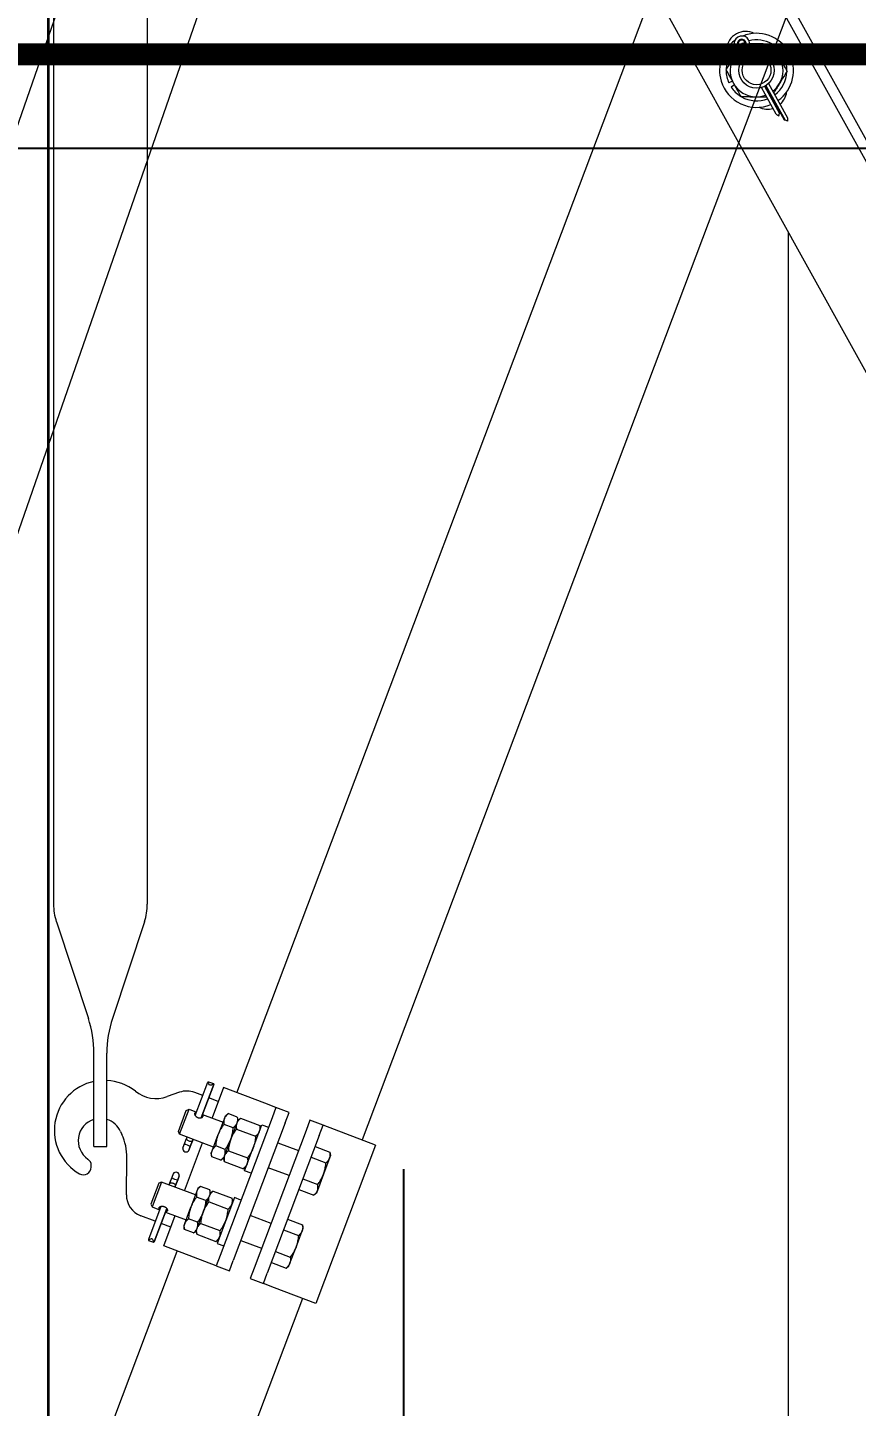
# Model space of a CAD drawing. Header units: millimetres. Extents: x -37020 to 35906, y -101 to 52234.
# Drawn here: x -218.401 to -218.028, y 320.509 to 321.129 of the extents above; entities that cross this region are included whole.
import ezdxf

# ---------------------------------------------------------------- set-up
doc = ezdxf.new("R2010")
doc.units = ezdxf.units.MM
doc.linetypes.add('DASHED2', pattern=[0.375, 0.25, -0.125])
doc.linetypes.add('TRAZO_Y_PUNTO2', pattern=[12.7, 6.35, -3.175, 0, -3.175])
for name, color, linetype in [('Catenaria', 2, 'Continuous'), ('ME-RIELES', 240, 'TRAZO_Y_PUNTO2'), ('unifilar VIAS Ppales', 5, 'DASHED2')]:
    doc.layers.add(name, color=color, linetype=linetype)
doc.styles.add('Romans PF', font='romans.shx', dxfattribs={"width": 0.8})

msp = doc.modelspace()

# ---------------------------------------------------------------- linework, layer by layer
at = {"color": 251, "linetype": 'Continuous', "lineweight": 15}
for p, q in [((-217.93651, 320.91145), (-218.54253, 322.00472)), ((-217.93236, 320.91375), (-218.53837, 322.00702)), ((-217.97679, 320.88912), (-218.5828, 321.98239)), ((-218.38973, 321.75247), (-218.38973, 320.73474)), ((-218.34752, 321.75247), (-218.34752, 320.73474)), ((-218.5272, 320.73667), (-218.28242, 321.4405)), ((-218.2432, 321.36973), (-218.47025, 320.71687)), ((-218.30717, 320.64992), (-218.0731, 321.26987)), ((-218.03476, 321.20071), (-218.25075, 320.62862)), ((-218.07956, 321.12222), (-218.07837, 321.12278)), ((-218.07837, 321.12278), (-218.07834, 321.12279)), ((-218.08125, 321.12117), (-218.08034, 321.12178)), ((-218.08105, 321.11874), (-218.08101, 321.11884)), ((-218.08101, 321.11884), (-218.0809, 321.11913)), ((-218.0809, 321.11913), (-218.08074, 321.11958)), ((-218.07987, 321.12211), (-218.08074, 321.12068)), ((-218.08074, 321.11958), (-218.08053, 321.12014)), ((-218.08053, 321.12014), (-218.08051, 321.1202)), ((-218.08051, 321.1202), (-218.08049, 321.12026)), ((-218.08049, 321.12026), (-218.08046, 321.12032)), ((-218.08046, 321.12032), (-218.08044, 321.12037)), ((-218.08044, 321.12037), (-218.08043, 321.12041)), ((-218.08043, 321.12041), (-218.08042, 321.12044)), ((-218.08042, 321.12044), (-218.08041, 321.12047)), ((-218.08041, 321.12047), (-218.08041, 321.12047)), ((-218.08034, 321.12178), (-218.0802, 321.12187)), ((-218.07898, 321.1205), (-218.07963, 321.12011)), ((-218.07927, 321.11722), (-218.07797, 321.11794)), ((-218.07859, 321.11599), (-218.07927, 321.11722)), ((-218.0783, 321.12085), (-218.07898, 321.1205)), ((-218.07819, 321.1217), (-218.0782, 321.1217)), ((-218.07817, 321.12169), (-218.07819, 321.1217)), ((-218.07814, 321.12168), (-218.07817, 321.12169)), ((-218.07809, 321.12167), (-218.07814, 321.12168)), ((-218.07804, 321.12166), (-218.07809, 321.12167)), ((-218.07797, 321.12165), (-218.07804, 321.12166)), ((-218.07791, 321.12164), (-218.07797, 321.12165)), ((-218.07797, 321.11794), (-218.07766, 321.11811)), ((-218.07797, 321.11794), (-218.07739, 321.1169)), ((-218.07785, 321.12162), (-218.07791, 321.12164)), ((-218.07727, 321.1215), (-218.07785, 321.12162)), ((-218.07766, 321.11811), (-218.07708, 321.11708)), ((-218.07734, 321.11829), (-218.07765, 321.11811)), ((-218.07765, 321.11811), (-218.07708, 321.11708)), ((-218.07604, 321.11901), (-218.07734, 321.11829)), ((-218.07734, 321.11829), (-218.07676, 321.11725)), ((-218.0768, 321.12141), (-218.07727, 321.1215)), ((-218.07649, 321.12134), (-218.0768, 321.12141)), ((-218.07639, 321.12132), (-218.07649, 321.12134)), ((-218.07604, 321.11901), (-218.07536, 321.11779)), ((-218.08408, 321.10513), (-218.08567, 321.1044)), ((-218.06781, 321.10417), (-218.05921, 321.08866)), ((-218.08317, 321.10349), (-218.08463, 321.10252)), ((-218.06439, 321.09036), (-218.07105, 321.10238)), ((-218.06964, 321.10292), (-218.06289, 321.09072)), ((-218.06933, 321.10308), (-218.06278, 321.09127)), ((-218.06932, 321.10309), (-218.06084, 321.08777)), ((-218.06901, 321.10327), (-218.06032, 321.08758)), ((-218.06439, 321.09036), (-218.06433, 321.09033)), ((-218.06433, 321.09033), (-218.06417, 321.09023)), ((-218.06417, 321.09023), (-218.0639, 321.09007)), ((-218.0639, 321.09007), (-218.06355, 321.08985)), ((-218.06355, 321.08985), (-218.06311, 321.08959)), ((-218.06311, 321.08959), (-218.06304, 321.08994)), ((-218.06304, 321.08994), (-218.06296, 321.09032)), ((-218.06296, 321.09032), (-218.06289, 321.09072)), ((-218.06289, 321.09072), (-218.06287, 321.0908)), ((-218.06287, 321.0908), (-218.06285, 321.09088)), ((-218.06285, 321.09088), (-218.06284, 321.09096)), ((-218.06284, 321.09096), (-218.06282, 321.09104)), ((-218.06282, 321.09104), (-218.06281, 321.0911)), ((-218.06281, 321.0911), (-218.0628, 321.09116)), ((-218.0628, 321.09116), (-218.06279, 321.09121)), ((-218.06279, 321.09121), (-218.06278, 321.09124)), ((-218.06278, 321.09126), (-218.06278, 321.09127)), ((-218.06278, 321.09124), (-218.06278, 321.09126)), ((-218.06083, 321.08777), (-218.06084, 321.08777)), ((-218.06081, 321.08776), (-218.06083, 321.08777)), ((-218.06078, 321.08775), (-218.06081, 321.08776)), ((-218.06073, 321.08773), (-218.06078, 321.08775)), ((-218.06068, 321.08771), (-218.06073, 321.08773)), ((-218.06061, 321.08769), (-218.06068, 321.08771)), ((-218.06054, 321.08766), (-218.06061, 321.08769)), ((-218.06047, 321.08763), (-218.06054, 321.08766)), ((-218.06039, 321.0876), (-218.06047, 321.08763)), ((-218.06032, 321.08758), (-218.06039, 321.0876)), ((-218.05993, 321.08743), (-218.06032, 321.08758)), ((-218.05957, 321.08729), (-218.05993, 321.08743)), ((-218.05924, 321.08716), (-218.05957, 321.08729)), ((-218.05923, 321.08767), (-218.05924, 321.08716)), ((-218.05922, 321.08809), (-218.05923, 321.08767)), ((-218.05921, 321.08859), (-218.05922, 321.0884)), ((-218.05922, 321.0884), (-218.05922, 321.08809)), ((-218.05921, 321.08866), (-218.05921, 321.08859)), ((-218.05877, 319.96331), (-218.05877, 321.03702)), ((-218.38846, 320.72689), (-218.37405, 320.68335)), ((-218.34878, 320.72689), (-218.36319, 320.68335)), ((-218.37152, 320.6257), (-218.37152, 320.66764)), ((-218.36572, 320.6257), (-218.36572, 320.66764)), ((-218.32594, 320.63964), (-218.32029, 320.6546)), ((-218.32593, 320.63964), (-218.32028, 320.65462)), ((-218.32327, 320.63863), (-218.31761, 320.65361)), ((-218.31762, 320.65359), (-218.32326, 320.63863)), ((-218.31992, 320.65482), (-218.31774, 320.654)), ((-218.3132, 320.6522), (-218.31836, 320.63854)), ((-218.29465, 320.64519), (-218.3132, 320.6522)), ((-218.33301, 320.6501), (-218.33855, 320.64816)), ((-218.32253, 320.64864), (-218.32617, 320.65002)), ((-218.31554, 320.646), (-218.31987, 320.64764)), ((-218.28958, 320.64328), (-218.29465, 320.64519)), ((-218.33353, 320.63247), (-218.32997, 320.64189)), ((-218.33297, 320.63123), (-218.32873, 320.64246)), ((-218.32997, 320.64189), (-218.32873, 320.64246)), ((-218.32873, 320.64246), (-218.32535, 320.64118)), ((-218.32268, 320.64017), (-218.31342, 320.63668)), ((-218.29135, 320.6386), (-218.31473, 320.57667)), ((-218.31279, 320.63835), (-218.31236, 320.63948)), ((-218.31236, 320.63948), (-218.31112, 320.6405)), ((-218.30701, 320.63895), (-218.31112, 320.6405)), ((-218.30701, 320.63895), (-218.30675, 320.63736)), ((-218.28958, 320.64328), (-218.29135, 320.6386)), ((-218.28364, 320.64104), (-218.28958, 320.64328)), ((-218.28541, 320.63636), (-218.28364, 320.64104)), ((-218.35951, 320.6324), (-218.35893, 320.63112)), ((-218.33297, 320.63123), (-218.33353, 320.63247)), ((-218.31279, 320.63835), (-218.31554, 320.63106)), ((-218.30885, 320.63409), (-218.31296, 320.63564)), ((-218.30718, 320.63624), (-218.30993, 320.62894)), ((-218.28541, 320.63636), (-218.30879, 320.57443)), ((-218.30734, 320.63352), (-218.29874, 320.63027)), ((-218.30675, 320.63736), (-218.30718, 320.63624)), ((-218.30675, 320.63736), (-218.30551, 320.63838)), ((-218.30551, 320.63838), (-218.29691, 320.63514)), ((-218.30372, 320.6148), (-218.29593, 320.63545)), ((-218.27605, 320.63283), (-218.29943, 320.57089)), ((-218.29691, 320.63514), (-218.29665, 320.63355)), ((-218.29593, 320.63545), (-218.29296, 320.63433)), ((-218.27428, 320.6375), (-218.27605, 320.63283)), ((-218.26834, 320.63526), (-218.27428, 320.6375)), ((-218.27011, 320.63058), (-218.26834, 320.63526)), ((-218.26327, 320.63335), (-218.26834, 320.63526)), ((-218.24472, 320.62634), (-218.26327, 320.63335)), ((-218.31766, 320.62545), (-218.33297, 320.63123)), ((-218.33147, 320.62496), (-218.33084, 320.62664)), ((-218.33146, 320.625), (-218.33085, 320.62664)), ((-218.33085, 320.62664), (-218.32985, 320.62928)), ((-218.33085, 320.62664), (-218.33084, 320.62664)), ((-218.33084, 320.62664), (-218.32985, 320.62926)), ((-218.33072, 320.6058), (-218.3226, 320.62731)), ((-218.32985, 320.62928), (-218.32959, 320.62995)), ((-218.32985, 320.62926), (-218.32959, 320.62995)), ((-218.32985, 320.62928), (-218.32985, 320.62926)), ((-218.32985, 320.62926), (-218.32982, 320.62909)), ((-218.32982, 320.62909), (-218.32973, 320.62891)), ((-218.32973, 320.62891), (-218.32958, 320.62873)), ((-218.32958, 320.62873), (-218.32938, 320.62856)), ((-218.32938, 320.62856), (-218.32914, 320.6284)), ((-218.32914, 320.6284), (-218.32887, 320.62827)), ((-218.32887, 320.62827), (-218.32858, 320.62816)), ((-218.32858, 320.62816), (-218.32829, 320.62808)), ((-218.32829, 320.62808), (-218.328, 320.62804)), ((-218.32718, 320.62828), (-218.32818, 320.62563)), ((-218.32818, 320.62564), (-218.32719, 320.62826)), ((-218.328, 320.62804), (-218.32774, 320.62804)), ((-218.32774, 320.62804), (-218.32751, 320.62808)), ((-218.32751, 320.62808), (-218.32732, 320.62815)), ((-218.32732, 320.62815), (-218.32719, 320.62826)), ((-218.32719, 320.62826), (-218.32693, 320.62895)), ((-218.32719, 320.62826), (-218.32718, 320.62828)), ((-218.32692, 320.62895), (-218.32718, 320.62828)), ((-218.3183, 320.62377), (-218.31554, 320.63106)), ((-218.30993, 320.62894), (-218.31268, 320.62165)), ((-218.27011, 320.63058), (-218.29349, 320.56865)), ((-218.2888, 320.62738), (-218.27944, 320.62385)), ((-218.24472, 320.62634), (-218.27164, 320.55505)), ((-218.37152, 320.6257), (-218.36572, 320.6257)), ((-218.35691, 320.60399), (-218.35671, 320.62053)), ((-218.32881, 320.62396), (-218.32818, 320.62564)), ((-218.32818, 320.62563), (-218.32879, 320.624)), ((-218.32818, 320.62564), (-218.32818, 320.62563)), ((-218.31872, 320.62264), (-218.3183, 320.62377)), ((-218.31846, 320.62106), (-218.31872, 320.62264)), ((-218.31435, 320.61951), (-218.31846, 320.62106)), ((-218.31252, 320.62437), (-218.31663, 320.62592)), ((-218.31311, 320.62052), (-218.31435, 320.61951)), ((-218.31268, 320.62165), (-218.31311, 320.62052)), ((-218.31285, 320.61894), (-218.31311, 320.62052)), ((-218.31101, 320.6238), (-218.30241, 320.62055)), ((-218.27378, 320.62085), (-218.2671, 320.61833)), ((-218.27195, 320.62571), (-218.26526, 320.62319)), ((-218.26543, 320.62047), (-218.26818, 320.61318)), ((-218.265, 320.6216), (-218.26543, 320.62047)), ((-218.26526, 320.62319), (-218.265, 320.6216)), ((-218.37276, 320.61641), (-218.37275, 320.61711)), ((-218.31285, 320.61894), (-218.30425, 320.61569)), ((-218.30301, 320.61671), (-218.30425, 320.61569)), ((-218.30075, 320.61368), (-218.30372, 320.6148)), ((-218.28368, 320.61262), (-218.29303, 320.61615)), ((-218.34234, 320.60915), (-218.34589, 320.59973)), ((-218.34109, 320.60971), (-218.34533, 320.59849)), ((-218.34109, 320.60971), (-218.34234, 320.60915)), ((-218.32579, 320.60393), (-218.34109, 320.60971)), ((-218.33746, 320.60911), (-218.33772, 320.60844)), ((-218.33745, 320.60913), (-218.33771, 320.60844)), ((-218.33646, 320.61176), (-218.33746, 320.60911)), ((-218.33746, 320.60911), (-218.33745, 320.60913)), ((-218.33646, 320.61175), (-218.33745, 320.60913)), ((-218.33745, 320.60913), (-218.33732, 320.60923)), ((-218.33732, 320.60923), (-218.33713, 320.6093)), ((-218.33713, 320.6093), (-218.3369, 320.60934)), ((-218.3369, 320.60934), (-218.33664, 320.60934)), ((-218.33664, 320.60934), (-218.33635, 320.6093)), ((-218.33583, 320.61343), (-218.33646, 320.61175)), ((-218.33585, 320.61339), (-218.33646, 320.61176)), ((-218.33646, 320.61176), (-218.33646, 320.61175)), ((-218.33635, 320.6093), (-218.33606, 320.60922)), ((-218.33606, 320.60922), (-218.33577, 320.60912)), ((-218.33577, 320.60912), (-218.3355, 320.60898)), ((-218.3355, 320.60898), (-218.33526, 320.60882)), ((-218.33526, 320.60882), (-218.33506, 320.60865)), ((-218.33506, 320.60865), (-218.33491, 320.60847)), ((-218.33479, 320.60812), (-218.33505, 320.60743)), ((-218.33505, 320.60743), (-218.33479, 320.6081)), ((-218.33491, 320.60847), (-218.33482, 320.60829)), ((-218.33482, 320.60829), (-218.33479, 320.60812)), ((-218.33479, 320.6081), (-218.33379, 320.61075)), ((-218.3338, 320.61074), (-218.33479, 320.60812)), ((-218.33479, 320.60812), (-218.33479, 320.6081)), ((-218.33317, 320.61242), (-218.3338, 320.61074)), ((-218.3338, 320.61074), (-218.33379, 320.61075)), ((-218.33379, 320.61075), (-218.33318, 320.61238)), ((-218.32348, 320.60776), (-218.32473, 320.60674)), ((-218.31937, 320.60621), (-218.32348, 320.60776)), ((-218.27745, 320.61113), (-218.27077, 320.6086)), ((-218.26818, 320.61318), (-218.27094, 320.60589)), ((-218.32515, 320.60561), (-218.32791, 320.59832)), ((-218.32121, 320.60134), (-218.32532, 320.6029)), ((-218.32473, 320.60674), (-218.32515, 320.60561)), ((-218.32229, 320.5962), (-218.31954, 320.60349)), ((-218.31954, 320.60349), (-218.31911, 320.60462)), ((-218.31911, 320.60462), (-218.31937, 320.60621)), ((-218.31787, 320.60564), (-218.31911, 320.60462)), ((-218.31787, 320.60564), (-218.30927, 320.60239)), ((-218.30829, 320.60271), (-218.31609, 320.58206)), ((-218.30901, 320.6008), (-218.30927, 320.60239)), ((-218.30532, 320.60159), (-218.30829, 320.60271)), ((-218.27929, 320.60627), (-218.2726, 320.60374)), ((-218.27136, 320.60476), (-218.2726, 320.60374)), ((-218.27094, 320.60589), (-218.27136, 320.60476)), ((-218.34137, 320.59875), (-218.34703, 320.58377)), ((-218.34138, 320.59875), (-218.34702, 320.58379)), ((-218.34589, 320.59973), (-218.34533, 320.59849)), ((-218.34533, 320.59849), (-218.34196, 320.59721)), ((-218.33871, 320.59775), (-218.34436, 320.58276)), ((-218.34435, 320.58278), (-218.3387, 320.59774)), ((-218.33928, 320.5962), (-218.33003, 320.59271)), ((-218.33066, 320.59103), (-218.32791, 320.59832)), ((-218.32505, 320.58891), (-218.32229, 320.5962)), ((-218.31971, 320.60078), (-218.31111, 320.59753)), ((-218.3439, 320.59204), (-218.35044, 320.59451)), ((-218.33691, 320.5894), (-218.34124, 320.59104)), ((-218.34012, 320.58091), (-218.33496, 320.59457)), ((-218.33066, 320.59103), (-218.33109, 320.5899)), ((-218.33109, 320.5899), (-218.33083, 320.58831)), ((-218.32488, 320.59162), (-218.32899, 320.59317)), ((-218.32338, 320.59105), (-218.31478, 320.58781)), ((-218.2918, 320.5911), (-218.30116, 320.59463)), ((-218.28431, 320.59297), (-218.27763, 320.59044)), ((-218.27737, 320.58886), (-218.27763, 320.59044)), ((-218.3469, 320.58338), (-218.34472, 320.58256)), ((-218.32672, 320.58676), (-218.33083, 320.58831)), ((-218.32672, 320.58676), (-218.32547, 320.58778)), ((-218.32547, 320.58778), (-218.32505, 320.58891)), ((-218.32547, 320.58778), (-218.32521, 320.58619)), ((-218.32521, 320.58619), (-218.31661, 320.58295)), ((-218.31661, 320.58295), (-218.31537, 320.58397)), ((-218.3054, 320.58341), (-218.29604, 320.57988)), ((-218.28615, 320.58811), (-218.27946, 320.58558)), ((-218.28054, 320.58044), (-218.27779, 320.58773)), ((-218.27779, 320.58773), (-218.27737, 320.58886)), ((-218.58585, 319.9118), (-218.33408, 320.57863)), ((-218.32156, 320.57391), (-218.34012, 320.58091)), ((-218.31473, 320.57667), (-218.3165, 320.57199)), ((-218.31609, 320.58206), (-218.31312, 320.58094)), ((-218.28982, 320.57838), (-218.28313, 320.57586)), ((-218.2833, 320.57315), (-218.28054, 320.58044)), ((-218.3165, 320.57199), (-218.32156, 320.57391)), ((-218.3165, 320.57199), (-218.31055, 320.56975)), ((-218.31055, 320.56975), (-218.30879, 320.57443)), ((-218.29943, 320.57089), (-218.3012, 320.56622)), ((-218.29165, 320.57352), (-218.28497, 320.571)), ((-218.28497, 320.571), (-218.28372, 320.57202)), ((-218.28372, 320.57202), (-218.2833, 320.57315)), ((-218.3012, 320.56622), (-218.29526, 320.56397)), ((-218.29526, 320.56397), (-218.29349, 320.56865)), ((-218.29019, 320.56206), (-218.29526, 320.56397)), ((-218.27164, 320.55505), (-218.29019, 320.56206)), ((-218.27767, 320.55733), (-218.52944, 319.8905))]:
    msp.add_line(p, q, dxfattribs=at)
for radius in [0.008, 0.0065]:
    msp.add_circle((-218.0732, 321.11008), radius, dxfattribs=at)
for centre, radius, start, end in [((-218.0732, 321.11008), 0.01666, 125.98755, 196.76439), ((-218.07805, 321.11883), 0.00875, 64.27914, 173.72086), ((-218.07983, 321.12204), 0.00351, 29, 249.73362), ((-218.07983, 321.12204), 0.00203, 348.26638, 249.73363), ((-218.07983, 321.12204), 0.00167, 348.26638, 249.73363), ((-218.0732, 321.11008), 0.01666, 305.3746, 112.01245), ((-218.07983, 321.12204), 0.00351, 348.26638, 29), ((-218.0732, 321.11008), 0.0137, 59.93083, 104.24373), ((-218.0732, 321.11008), 0.0137, 133.75627, 177.28782), ((-218.0732, 321.11008), 0.01191, 132.70977, 149), ((-218.08221, 321.11559), 0.00336, 29, 69.73363), ((-218.08221, 321.11559), 0.00485, 29, 69.73362), ((-218.08221, 321.11559), 0.00521, 29, 69.73362), ((-218.0731, 321.12064), 0.00521, 168.26638, 209), ((-218.0731, 321.12064), 0.00485, 168.26638, 209), ((-218.0731, 321.12064), 0.00336, 168.26638, 209), ((-218.0732, 321.11008), 0.01191, 89, 105.29023), ((-218.0732, 321.11008), 0.01191, 29, 89), ((-218.0732, 321.11008), 0.0137, 0.02873, 58.46007), ((-218.0732, 321.11008), 0.01191, 149, 209), ((-218.0732, 321.11008), 0.01191, 329, 29), ((-218.0732, 321.11008), 0.01666, 196.76439, 292.6254), ((-218.0732, 321.11008), 0.0137, 180.48618, 204.5), ((-218.0732, 321.11008), 0.01191, 209, 269), ((-218.0732, 321.11008), 0.0137, 306.75885, 357.50243), ((-218.0732, 321.11008), 0.0137, 213.5, 237.86532), ((-218.0732, 321.11008), 0.0137, 240.57769, 291.24115), ((-218.0732, 321.11008), 0.01191, 269, 290.06594), ((-218.0732, 321.11008), 0.01191, 307.93407, 329), ((-218.06836, 321.10134), 0.00875, 311.20608, 353.72086), ((-218.06836, 321.10134), 0.00875, 244.27914, 286.79392), ((-218.36473, 320.73474), 0.025, 180, 198.30985), ((-218.37252, 320.73474), 0.025, 341.69015, 0), ((-218.42152, 320.66764), 0.05, 0, 18.30985), ((-218.31572, 320.66764), 0.05, 161.69015, 180), ((-218.36685, 320.63296), 0.0225, 101.96903, 240.31984), ((-218.36685, 320.63296), 0.0225, 51.50101, 87.11136), ((-218.34351, 320.66231), 0.015, 231.50101, 289.31541), ((-218.3297, 320.64066), 0.01, 69.31541, 109.31541), ((-218.36862, 320.62829), 0.01, 106.85796, 235.56643), ((-218.36862, 320.62829), 0.01, 24.31541, 73.14204), ((-218.38171, 320.62083), 0.025, 359.31541, 24.31541), ((-218.33121, 320.62163), 0.00502, 52.85116, 85.77967), ((-218.37625, 320.61715), 0.0035, 359.31541, 55.56643), ((-218.33005, 320.62472), 0.00145, 170.27777, 328.35306), ((-218.33125, 320.62492), 0.00023, 159.31541, 170.27777), ((-218.32901, 320.62408), 0.00023, 328.35306, 339.31541), ((-218.37626, 320.61646), 0.0035, 240.31984, 359.31541), ((-218.33459, 320.61267), 0.00145, 350.27777, 148.35306), ((-218.33343, 320.61575), 0.00502, 232.85116, 265.77967), ((-218.33563, 320.61331), 0.00023, 148.35306, 159.31541), ((-218.33339, 320.61246), 0.00023, 339.31541, 350.27777), ((-218.34691, 320.60387), 0.01, 179.31541, 249.31541)]:
    msp.add_arc(centre, radius, start, end, dxfattribs=at)
at = {"color": 251, "linetype": 'Continuous', "lineweight": 15, "extrusion": (0, 0, -1)}
for centre, major_axis, ratio, start_param, end_param in [((-218.32007, 320.65452), (0.000215, -0.000081), 0.534873, 3.141593, 3.332922), ((-218.319, 320.65398), (0.00136, -0.00051), 0.534873, 3.332922, 3.77896), ((-218.31823, 320.65602), (-0.00102, -0.00271), 0.501149, 5.349757, 7.216614), ((-218.319, 320.65398), (0.00136, -0.00051), 0.534873, 5.645818, 6.091856), ((-218.31783, 320.65367), (0.000215, -0.000081), 0.534873, 6.091856, 6.283185)]:
    msp.add_ellipse(centre, major_axis=major_axis, ratio=ratio, start_param=start_param, end_param=end_param, dxfattribs=at)
at = {"color": 251, "linetype": 'Continuous', "lineweight": 15}
for centre, major_axis, ratio, start_param, end_param in [((-218.34681, 320.58371), (0.000215, -0.000081), 0.534873, 3.141593, 3.332922), ((-218.34564, 320.5834), (0.00136, -0.00051), 0.534873, 3.332922, 3.77896), ((-218.34641, 320.58136), (0.00102, 0.00271), 0.501149, 5.349757, 7.216614), ((-218.34564, 320.5834), (0.00136, -0.00051), 0.534873, 5.645818, 6.091856), ((-218.34457, 320.58286), (0.000215, -0.000081), 0.534873, 6.091856, 6.283185)]:
    msp.add_ellipse(centre, major_axis=major_axis, ratio=ratio, start_param=start_param, end_param=end_param, dxfattribs=at)
for points, knots in [([(-218.08167, 321.11912), (-218.0818, 321.11891), (-218.08237, 321.11796), (-218.08296, 321.11698), (-218.08341, 321.11622)], [0, 0, 0, 0, 0.2287917, 1, 1, 1, 1]), ([(-218.07818, 321.12208), (-218.07837, 321.12209), (-218.07895, 321.1221), (-218.0795, 321.12211), (-218.07987, 321.12211)], [0, 0, 0, 0, 0.32141, 1, 1, 1, 1]), ([(-218.073, 321.12199), (-218.07397, 321.12201), (-218.07511, 321.12203), (-218.0762, 321.12205), (-218.07637, 321.12205)], [0, 0, 0, 0, 0.847161, 1, 1, 1, 1]), ([(-218.06612, 321.12187), (-218.06719, 321.12189), (-218.06937, 321.12193), (-218.07175, 321.12197), (-218.07296, 321.12199), (-218.073, 321.12199)], [0, 0, 0, 0, 0.4845457, 0.9867486, 1, 1, 1, 1]), ([(-218.06278, 321.11586), (-218.06325, 321.1167), (-218.0642, 321.11842), (-218.06531, 321.12041), (-218.06594, 321.12154), (-218.06612, 321.12187)], [0, 0, 0, 0, 0.406635, 0.827972, 1, 1, 1, 1]), ([(-218.08341, 321.11622), (-218.0835, 321.11608), (-218.08403, 321.1152), (-218.08502, 321.11355), (-218.08611, 321.11173), (-218.08675, 321.11067), (-218.08696, 321.11032)], [0, 0, 0, 0, 0.066921, 0.435837, 0.815266, 1, 1, 1, 1]), ([(-218.08696, 321.11032), (-218.08644, 321.10939), (-218.08538, 321.10748), (-218.08423, 321.1054), (-218.08364, 321.10433), (-218.08362, 321.10431)], [0, 0, 0, 0, 0.4845457, 0.9867481, 1, 1, 1, 1]), ([(-218.05945, 321.10984), (-218.05997, 321.11078), (-218.06103, 321.11268), (-218.06218, 321.11476), (-218.06277, 321.11583), (-218.06278, 321.11586)], [0, 0, 0, 0, 0.484547, 0.986748, 1, 1, 1, 1]), ([(-218.08362, 321.10431), (-218.08316, 321.10346), (-218.0822, 321.10175), (-218.0811, 321.09976), (-218.08047, 321.09862), (-218.08029, 321.09829)], [0, 0, 0, 0, 0.406636, 0.827972, 1, 1, 1, 1]), ([(-218.05945, 321.10984), (-218.05975, 321.10934), (-218.06046, 321.10816), (-218.06164, 321.10619), (-218.06254, 321.1047), (-218.06299, 321.10395)], [0, 0, 0, 0, 0.265444, 0.628072, 1, 1, 1, 1]), ([(-218.08029, 321.09829), (-218.07922, 321.09827), (-218.07704, 321.09823), (-218.07466, 321.09819), (-218.07344, 321.09817), (-218.07341, 321.09817)], [0, 0, 0, 0, 0.484546, 0.986748, 1, 1, 1, 1]), ([(-218.07341, 321.09817), (-218.07244, 321.09815), (-218.07082, 321.09813), (-218.06929, 321.0981), (-218.06867, 321.09809)], [0, 0, 0, 0, 0.597277, 1, 1, 1, 1]), ([(-218.06299, 321.10395), (-218.06307, 321.10381), (-218.06361, 321.10293), (-218.06444, 321.10154), (-218.06515, 321.10036), (-218.06543, 321.09988)], [0, 0, 0, 0, 0.098345, 0.64049, 1, 1, 1, 1]), ([(-218.32544, 320.64095), (-218.32545, 320.64095), (-218.32555, 320.64096), (-218.3257, 320.64095), (-218.32589, 320.64091), (-218.32604, 320.64083), (-218.32615, 320.64071), (-218.32621, 320.64055), (-218.32622, 320.64037), (-218.32618, 320.64016), (-218.32611, 320.63994), (-218.32598, 320.6397), (-218.32581, 320.63946), (-218.3256, 320.63923), (-218.32535, 320.63902), (-218.32506, 320.63884), (-218.32475, 320.6387), (-218.32444, 320.63861), (-218.32412, 320.63856), (-218.32382, 320.63855), (-218.32351, 320.63857), (-218.32323, 320.63863), (-218.32297, 320.63873), (-218.32275, 320.63885), (-218.32257, 320.63899), (-218.32246, 320.63914), (-218.3224, 320.6393), (-218.3224, 320.63945), (-218.32245, 320.63961), (-218.32256, 320.63976), (-218.32267, 320.63987), (-218.32275, 320.63993), (-218.32277, 320.63994)], [0, 0, 0, 0, 0.003682, 0.039936, 0.076077, 0.113337, 0.148204, 0.184166, 0.217713, 0.25221, 0.286234, 0.321161, 0.356766, 0.393373, 0.429418, 0.466605, 0.501023, 0.536512, 0.56981, 0.604018, 0.638396, 0.673681, 0.709667, 0.746706, 0.782399, 0.81923, 0.85327, 0.888331, 0.92188, 0.956338, 0.991139, 1, 1, 1, 1]), ([(-218.31112, 320.6405), (-218.31122, 320.64042), (-218.31141, 320.64026), (-218.31184, 320.63985), (-218.31225, 320.63937), (-218.3126, 320.63881), (-218.31273, 320.63851), (-218.31279, 320.63835)], [0, 0, 0, 0, 0.12856, 0.257217, 0.62628, 0.813145, 1, 1, 1, 1]), ([(-218.30701, 320.63895), (-218.30698, 320.6387), (-218.30689, 320.6381), (-218.30691, 320.63736), (-218.30702, 320.6367), (-218.30712, 320.63639), (-218.30718, 320.63624)], [0, 0, 0, 0, 0.257198, 0.62627, 0.81314, 1, 1, 1, 1]), ([(-218.31554, 320.63106), (-218.3155, 320.63118), (-218.31531, 320.63167), (-218.31492, 320.63252), (-218.31434, 320.6336), (-218.31368, 320.63464), (-218.3132, 320.63531), (-218.31296, 320.63564)], [0, 0, 0, 0, 0.0700556, 0.2998126, 0.5308313, 0.7650256, 1, 1, 1, 1]), ([(-218.31279, 320.63835), (-218.31286, 320.63813), (-218.31303, 320.6376), (-218.31309, 320.63669), (-218.313, 320.63599), (-218.31296, 320.63564)], [0, 0, 0, 0, 0.268407, 0.632373, 1, 1, 1, 1]), ([(-218.30993, 320.62894), (-218.30989, 320.62906), (-218.30971, 320.62955), (-218.30943, 320.63045), (-218.30916, 320.63164), (-218.30896, 320.63286), (-218.30889, 320.63368), (-218.30885, 320.63409)], [0, 0, 0, 0, 0.0700556, 0.2998126, 0.5308313, 0.7650256, 1, 1, 1, 1]), ([(-218.30734, 320.63352), (-218.3076, 320.63317), (-218.30811, 320.63246), (-218.3088, 320.63135), (-218.30943, 320.63018), (-218.30976, 320.62936), (-218.30993, 320.62894)], [0, 0, 0, 0, 0.247269, 0.495363, 0.746874, 1, 1, 1, 1]), ([(-218.30718, 320.63624), (-218.30727, 320.63602), (-218.3075, 320.63551), (-218.30805, 320.63479), (-218.30858, 320.63432), (-218.30885, 320.63409)], [0, 0, 0, 0, 0.268407, 0.632373, 1, 1, 1, 1]), ([(-218.30718, 320.63624), (-218.3072, 320.63618), (-218.30729, 320.63593), (-218.3074, 320.63547), (-218.30745, 320.63485), (-218.30744, 320.6342), (-218.30737, 320.63375), (-218.30734, 320.63352)], [0, 0, 0, 0, 0.070056, 0.299813, 0.530831, 0.765026, 1, 1, 1, 1]), ([(-218.30551, 320.63838), (-218.30569, 320.63823), (-218.30605, 320.63791), (-218.30652, 320.6374), (-218.30691, 320.63685), (-218.30709, 320.63644), (-218.30718, 320.63624)], [0, 0, 0, 0, 0.247269, 0.495363, 0.746874, 1, 1, 1, 1]), ([(-218.29707, 320.63242), (-218.2971, 320.63236), (-218.29722, 320.63206), (-218.29745, 320.63165), (-218.29779, 320.6312), (-218.29817, 320.63077), (-218.29851, 320.63047), (-218.29874, 320.63027)], [0, 0, 0, 0, 0.070059, 0.376588, 0.530821, 0.683101, 1, 1, 1, 1]), ([(-218.29691, 320.63514), (-218.29687, 320.6349), (-218.29681, 320.63442), (-218.2968, 320.63373), (-218.29687, 320.63306), (-218.29701, 320.63263), (-218.29707, 320.63242)], [0, 0, 0, 0, 0.247269, 0.495363, 0.746874, 1, 1, 1, 1]), ([(-218.31663, 320.62592), (-218.31659, 320.62635), (-218.3165, 320.62722), (-218.31629, 320.62851), (-218.31598, 320.6298), (-218.31569, 320.63064), (-218.31554, 320.63106)], [0, 0, 0, 0, 0.247269, 0.495363, 0.746874, 1, 1, 1, 1]), ([(-218.31252, 320.62437), (-218.31226, 320.62472), (-218.31175, 320.62542), (-218.31106, 320.62654), (-218.31043, 320.62771), (-218.3101, 320.62853), (-218.30993, 320.62894)], [0, 0, 0, 0, 0.247711, 0.495365, 0.747705, 1, 1, 1, 1]), ([(-218.30993, 320.62894), (-218.30997, 320.62883), (-218.31016, 320.62833), (-218.31043, 320.62744), (-218.3107, 320.62625), (-218.3109, 320.62503), (-218.31098, 320.62421), (-218.31101, 320.6238)], [0, 0, 0, 0, 0.070056, 0.299813, 0.530831, 0.765026, 1, 1, 1, 1]), ([(-218.29874, 320.63027), (-218.29878, 320.62984), (-218.29887, 320.62897), (-218.29908, 320.62768), (-218.29939, 320.62639), (-218.29968, 320.62555), (-218.29983, 320.62513)], [0, 0, 0, 0, 0.247269, 0.495363, 0.746874, 1, 1, 1, 1]), ([(-218.31846, 320.62106), (-218.3185, 320.62129), (-218.31856, 320.62177), (-218.31857, 320.62246), (-218.3185, 320.62314), (-218.31836, 320.62356), (-218.3183, 320.62377)], [0, 0, 0, 0, 0.247269, 0.495363, 0.746874, 1, 1, 1, 1]), ([(-218.3183, 320.62377), (-218.31827, 320.62383), (-218.31818, 320.62407), (-218.31796, 320.62449), (-218.31759, 320.625), (-218.31714, 320.62548), (-218.3168, 320.62577), (-218.31663, 320.62592)], [0, 0, 0, 0, 0.070056, 0.299813, 0.530831, 0.765026, 1, 1, 1, 1]), ([(-218.31435, 320.61951), (-218.31417, 320.61966), (-218.31381, 320.61997), (-218.31334, 320.62049), (-218.31295, 320.62104), (-218.31277, 320.62145), (-218.31268, 320.62165)], [0, 0, 0, 0, 0.247269, 0.495363, 0.746874, 1, 1, 1, 1]), ([(-218.31268, 320.62165), (-218.31275, 320.62143), (-218.31292, 320.6209), (-218.31298, 320.61999), (-218.31289, 320.61929), (-218.31285, 320.61894)], [0, 0, 0, 0, 0.268407, 0.632373, 1, 1, 1, 1]), ([(-218.31268, 320.62165), (-218.31266, 320.62171), (-218.31257, 320.62196), (-218.31247, 320.62242), (-218.31241, 320.62304), (-218.31242, 320.62369), (-218.31249, 320.62414), (-218.31252, 320.62437)], [0, 0, 0, 0, 0.070056, 0.300425, 0.53083, 0.765392, 1, 1, 1, 1]), ([(-218.31101, 320.6238), (-218.3112, 320.62364), (-218.31166, 320.62324), (-218.31214, 320.62267), (-218.31249, 320.62211), (-218.31262, 320.6218), (-218.31268, 320.62165)], [0, 0, 0, 0, 0.257198, 0.62627, 0.81314, 1, 1, 1, 1]), ([(-218.30241, 320.62055), (-218.30238, 320.62031), (-218.3023, 320.61971), (-218.30231, 320.61896), (-218.30242, 320.6183), (-218.30253, 320.61799), (-218.30258, 320.61784)], [0, 0, 0, 0, 0.257198, 0.62627, 0.81314, 1, 1, 1, 1]), ([(-218.29983, 320.62513), (-218.29987, 320.62501), (-218.30006, 320.62452), (-218.30045, 320.62367), (-218.30103, 320.6226), (-218.30169, 320.62155), (-218.30217, 320.62089), (-218.30241, 320.62055)], [0, 0, 0, 0, 0.070056, 0.299813, 0.530831, 0.765026, 1, 1, 1, 1]), ([(-218.2671, 320.61833), (-218.26692, 320.61848), (-218.26655, 320.61879), (-218.26609, 320.61931), (-218.2657, 320.61986), (-218.26552, 320.62027), (-218.26543, 320.62047)], [0, 0, 0, 0, 0.2477112, 0.4953655, 0.7477053, 1, 1, 1, 1]), ([(-218.26543, 320.62047), (-218.26541, 320.62053), (-218.26532, 320.62078), (-218.26521, 320.62124), (-218.26515, 320.62186), (-218.26517, 320.62251), (-218.26523, 320.62296), (-218.26526, 320.62319)], [0, 0, 0, 0, 0.070056, 0.300425, 0.53083, 0.765392, 1, 1, 1, 1]), ([(-218.30258, 320.61784), (-218.30268, 320.61762), (-218.3029, 320.61711), (-218.30346, 320.61639), (-218.30398, 320.61592), (-218.30425, 320.61569)], [0, 0, 0, 0, 0.268407, 0.632373, 1, 1, 1, 1]), ([(-218.26818, 320.61318), (-218.26806, 320.61351), (-218.26783, 320.61417), (-218.26756, 320.6152), (-218.26735, 320.61624), (-218.26719, 320.61729), (-218.26713, 320.61798), (-218.2671, 320.61833)], [0, 0, 0, 0, 0.199457, 0.398929, 0.601454, 0.804007, 1, 1, 1, 1]), ([(-218.32348, 320.60776), (-218.32367, 320.6076), (-218.32403, 320.60729), (-218.32449, 320.60678), (-218.32489, 320.60622), (-218.32506, 320.60582), (-218.32515, 320.60561)], [0, 0, 0, 0, 0.247269, 0.495363, 0.746874, 1, 1, 1, 1]), ([(-218.27094, 320.60589), (-218.27091, 320.60595), (-218.27082, 320.6062), (-218.27072, 320.60665), (-218.27066, 320.60728), (-218.27067, 320.60793), (-218.27074, 320.60838), (-218.27077, 320.6086)], [0, 0, 0, 0, 0.070056, 0.300425, 0.53083, 0.765392, 1, 1, 1, 1]), ([(-218.27077, 320.6086), (-218.27037, 320.60916), (-218.26977, 320.60999), (-218.26909, 320.61118), (-218.2686, 320.61214), (-218.26833, 320.61282), (-218.26818, 320.61318)], [0, 0, 0, 0, 0.387945, 0.583937, 0.779906, 1, 1, 1, 1]), ([(-218.32532, 320.6029), (-218.32557, 320.60254), (-218.32609, 320.60184), (-218.32678, 320.60072), (-218.3274, 320.59955), (-218.32774, 320.59873), (-218.32791, 320.59832)], [0, 0, 0, 0, 0.247269, 0.495363, 0.746874, 1, 1, 1, 1]), ([(-218.32515, 320.60561), (-218.32517, 320.60555), (-218.32526, 320.60531), (-218.32537, 320.60485), (-218.32543, 320.60422), (-218.32541, 320.60357), (-218.32535, 320.60312), (-218.32532, 320.6029)], [0, 0, 0, 0, 0.070056, 0.299813, 0.530831, 0.765026, 1, 1, 1, 1]), ([(-218.32121, 320.60134), (-218.32125, 320.60091), (-218.32133, 320.60004), (-218.32155, 320.59875), (-218.32185, 320.59746), (-218.32215, 320.59662), (-218.32229, 320.5962)], [0, 0, 0, 0, 0.247711, 0.495365, 0.747705, 1, 1, 1, 1]), ([(-218.31954, 320.60349), (-218.31956, 320.60343), (-218.31966, 320.60319), (-218.31988, 320.60277), (-218.32025, 320.60227), (-218.32069, 320.60179), (-218.32104, 320.60149), (-218.32121, 320.60134)], [0, 0, 0, 0, 0.070056, 0.300425, 0.53083, 0.765392, 1, 1, 1, 1]), ([(-218.31971, 320.60078), (-218.31974, 320.60102), (-218.31982, 320.60162), (-218.31981, 320.60237), (-218.3197, 320.60302), (-218.31959, 320.60334), (-218.31954, 320.60349)], [0, 0, 0, 0, 0.257198, 0.62627, 0.81314, 1, 1, 1, 1]), ([(-218.31937, 320.60621), (-218.31934, 320.60597), (-218.31927, 320.6055), (-218.31927, 320.6048), (-218.31934, 320.60413), (-218.31947, 320.6037), (-218.31954, 320.60349)], [0, 0, 0, 0, 0.247269, 0.495363, 0.746874, 1, 1, 1, 1]), ([(-218.31954, 320.60349), (-218.31944, 320.60371), (-218.31922, 320.60422), (-218.31866, 320.60494), (-218.31814, 320.6054), (-218.31787, 320.60564)], [0, 0, 0, 0, 0.268407, 0.632373, 1, 1, 1, 1]), ([(-218.30944, 320.59968), (-218.30937, 320.5999), (-218.3092, 320.60043), (-218.30914, 320.60134), (-218.30923, 320.60204), (-218.30927, 320.60239)], [0, 0, 0, 0, 0.268407, 0.632373, 1, 1, 1, 1]), ([(-218.2726, 320.60374), (-218.27242, 320.6039), (-218.27206, 320.60421), (-218.27159, 320.60472), (-218.2712, 320.60528), (-218.27102, 320.60569), (-218.27094, 320.60589)], [0, 0, 0, 0, 0.247711, 0.495365, 0.747705, 1, 1, 1, 1]), ([(-218.34187, 320.59744), (-218.34188, 320.59745), (-218.34195, 320.5975), (-218.34206, 320.59761), (-218.34218, 320.59777), (-218.34224, 320.59793), (-218.34224, 320.59809), (-218.34218, 320.59825), (-218.34206, 320.59839), (-218.3419, 320.59852), (-218.3417, 320.59864), (-218.34145, 320.59874), (-218.34116, 320.5988), (-218.34085, 320.59884), (-218.34052, 320.59883), (-218.34019, 320.59877), (-218.33986, 320.59867), (-218.33957, 320.59854), (-218.3393, 320.59837), (-218.33906, 320.59817), (-218.33885, 320.59795), (-218.33868, 320.59772), (-218.33854, 320.59747), (-218.33846, 320.59724), (-218.33842, 320.59701), (-218.33843, 320.59682), (-218.3385, 320.59667), (-218.3386, 320.59655), (-218.33874, 320.59647), (-218.33892, 320.59643), (-218.33907, 320.59642), (-218.33918, 320.59643), (-218.3392, 320.59644)], [0, 0, 0, 0, 0.003682, 0.039936, 0.076077, 0.113337, 0.148204, 0.184166, 0.217713, 0.25221, 0.286234, 0.321161, 0.356766, 0.393373, 0.429418, 0.466605, 0.501023, 0.536512, 0.56981, 0.604018, 0.638396, 0.673681, 0.709667, 0.746706, 0.782399, 0.81923, 0.85327, 0.888331, 0.92188, 0.956338, 0.991139, 1, 1, 1, 1]), ([(-218.32791, 320.59832), (-218.32795, 320.5982), (-218.32813, 320.59771), (-218.3284, 320.59682), (-218.32868, 320.59562), (-218.32887, 320.59441), (-218.32895, 320.59359), (-218.32899, 320.59317)], [0, 0, 0, 0, 0.0700556, 0.2998126, 0.5308313, 0.7650256, 1, 1, 1, 1]), ([(-218.32229, 320.5962), (-218.32234, 320.59608), (-218.32253, 320.59559), (-218.32291, 320.59474), (-218.3235, 320.59367), (-218.32415, 320.59262), (-218.32464, 320.59196), (-218.32488, 320.59162)], [0, 0, 0, 0, 0.0700556, 0.2998126, 0.5308313, 0.7650256, 1, 1, 1, 1]), ([(-218.32338, 320.59105), (-218.32334, 320.59149), (-218.32325, 320.59236), (-218.32304, 320.59365), (-218.32273, 320.59494), (-218.32244, 320.59578), (-218.32229, 320.5962)], [0, 0, 0, 0, 0.247269, 0.495363, 0.746874, 1, 1, 1, 1]), ([(-218.32229, 320.5962), (-218.32225, 320.59631), (-218.32206, 320.59681), (-218.32167, 320.59766), (-218.32109, 320.59873), (-218.32043, 320.59978), (-218.31995, 320.60044), (-218.31971, 320.60078)], [0, 0, 0, 0, 0.070056, 0.299813, 0.530831, 0.765026, 1, 1, 1, 1]), ([(-218.31219, 320.59239), (-218.31215, 320.5925), (-218.31196, 320.593), (-218.31169, 320.59389), (-218.31142, 320.59508), (-218.31122, 320.5963), (-218.31114, 320.59712), (-218.31111, 320.59753)], [0, 0, 0, 0, 0.070056, 0.299813, 0.530831, 0.765026, 1, 1, 1, 1]), ([(-218.31111, 320.59753), (-218.31092, 320.59769), (-218.31046, 320.59809), (-218.30998, 320.59866), (-218.30963, 320.59922), (-218.3095, 320.59953), (-218.30944, 320.59968)], [0, 0, 0, 0, 0.257198, 0.62627, 0.81314, 1, 1, 1, 1]), ([(-218.33083, 320.58831), (-218.33084, 320.58844), (-218.33088, 320.58868), (-218.33094, 320.58928), (-218.33093, 320.58991), (-218.33082, 320.59056), (-218.33071, 320.59087), (-218.33066, 320.59103)], [0, 0, 0, 0, 0.12856, 0.257217, 0.62628, 0.813145, 1, 1, 1, 1]), ([(-218.33066, 320.59103), (-218.33056, 320.59124), (-218.33034, 320.59175), (-218.32978, 320.59248), (-218.32926, 320.59294), (-218.32899, 320.59317)], [0, 0, 0, 0, 0.268407, 0.632373, 1, 1, 1, 1]), ([(-218.32505, 320.58891), (-218.32498, 320.58913), (-218.32481, 320.58966), (-218.32475, 320.59057), (-218.32484, 320.59127), (-218.32488, 320.59162)], [0, 0, 0, 0, 0.268407, 0.632373, 1, 1, 1, 1]), ([(-218.32505, 320.58891), (-218.32502, 320.58897), (-218.32493, 320.58921), (-218.32471, 320.58963), (-218.32434, 320.59013), (-218.32389, 320.59061), (-218.32355, 320.59091), (-218.32338, 320.59105)], [0, 0, 0, 0, 0.070056, 0.299813, 0.530831, 0.765026, 1, 1, 1, 1]), ([(-218.31478, 320.58781), (-218.31452, 320.58816), (-218.31401, 320.58886), (-218.31332, 320.58998), (-218.31269, 320.59115), (-218.31236, 320.59197), (-218.31219, 320.59239)], [0, 0, 0, 0, 0.247269, 0.495363, 0.746874, 1, 1, 1, 1]), ([(-218.27763, 320.59044), (-218.27759, 320.59021), (-218.27753, 320.58973), (-218.27752, 320.58904), (-218.27759, 320.58836), (-218.27772, 320.58794), (-218.27779, 320.58773)], [0, 0, 0, 0, 0.247711, 0.495365, 0.747705, 1, 1, 1, 1]), ([(-218.32672, 320.58676), (-218.32653, 320.58692), (-218.32607, 320.58732), (-218.32559, 320.58789), (-218.32524, 320.58845), (-218.32511, 320.58876), (-218.32505, 320.58891)], [0, 0, 0, 0, 0.257198, 0.62627, 0.81314, 1, 1, 1, 1]), ([(-218.32521, 320.58619), (-218.32525, 320.58643), (-218.32531, 320.5869), (-218.32532, 320.5876), (-218.32525, 320.58827), (-218.32511, 320.5887), (-218.32505, 320.58891)], [0, 0, 0, 0, 0.247269, 0.495363, 0.746874, 1, 1, 1, 1]), ([(-218.31661, 320.58295), (-218.31643, 320.5831), (-218.31607, 320.58341), (-218.3156, 320.58393), (-218.31521, 320.58448), (-218.31503, 320.58489), (-218.31494, 320.58509)], [0, 0, 0, 0, 0.247269, 0.495363, 0.746874, 1, 1, 1, 1]), ([(-218.31494, 320.58509), (-218.31492, 320.58515), (-218.31481, 320.58546), (-218.31471, 320.58592), (-218.31467, 320.58648), (-218.31467, 320.58706), (-218.31474, 320.5875), (-218.31478, 320.58781)], [0, 0, 0, 0, 0.070059, 0.376588, 0.530821, 0.683101, 1, 1, 1, 1]), ([(-218.27946, 320.58558), (-218.27953, 320.5849), (-218.27963, 320.58388), (-218.27991, 320.58254), (-218.28017, 320.58149), (-218.28042, 320.5808), (-218.28054, 320.58044)], [0, 0, 0, 0, 0.387945, 0.583937, 0.779906, 1, 1, 1, 1]), ([(-218.27779, 320.58773), (-218.27781, 320.58767), (-218.27791, 320.58743), (-218.27813, 320.58701), (-218.2785, 320.5865), (-218.27894, 320.58603), (-218.27929, 320.58573), (-218.27946, 320.58558)], [0, 0, 0, 0, 0.070056, 0.300425, 0.53083, 0.765392, 1, 1, 1, 1]), ([(-218.28054, 320.58044), (-218.28068, 320.58011), (-218.28094, 320.57946), (-218.28141, 320.57851), (-218.28194, 320.57759), (-218.28252, 320.5767), (-218.28293, 320.57614), (-218.28313, 320.57586)], [0, 0, 0, 0, 0.199457, 0.398929, 0.601454, 0.804007, 1, 1, 1, 1]), ([(-218.2833, 320.57315), (-218.28332, 320.57309), (-218.28342, 320.57284), (-218.28364, 320.57243), (-218.28401, 320.57192), (-218.28445, 320.57144), (-218.2848, 320.57115), (-218.28497, 320.571)], [0, 0, 0, 0, 0.070056, 0.300425, 0.53083, 0.765392, 1, 1, 1, 1]), ([(-218.28313, 320.57586), (-218.2831, 320.57562), (-218.28303, 320.57515), (-218.28302, 320.57446), (-218.28309, 320.57378), (-218.28323, 320.57336), (-218.2833, 320.57315)], [0, 0, 0, 0, 0.2477112, 0.4953655, 0.7477053, 1, 1, 1, 1])]:
    msp.add_open_spline(points, degree=3, knots=knots, dxfattribs=at)
at = {"layer": 'Catenaria', "color": 240, "ltscale": 0.1, "true_color": 0xed1f24}
msp.add_line((-218.39207, 319.4187), (-218.39207, 321.97348), dxfattribs=at)
at = {"layer": 'Catenaria', "color": 1, "linetype": 'Continuous', "ltscale": 7}
msp.add_line((-218.39205, 321.97642), (-218.39205, 319.3331), dxfattribs=at)
at = {"layer": 'ME-RIELES', "color": 8, "ltscale": 0.1, "const_width": 0.01}
msp.add_lwpolyline([(-342.28652, 321.123), (59.31974, 321.10445)], dxfattribs=at)
at = {"layer": 'unifilar VIAS Ppales', "color": 251, "linetype": 'Continuous', "ltscale": 10}
msp.add_line((-219.22087, 321.0751, -20.78516), (-181.7274, 321.07239), dxfattribs=at)

# ---------------------------------------------------------------- texts
at = {"layer": 'Catenaria', "color": 4, "style": 'Romans PF', "width": 0.8}
msp.add_text('%%U1O', height=0.375, rotation=270, dxfattribs=at).set_placement((-218.15723, 320.61553))

doc.saveas('drawing.dxf')
